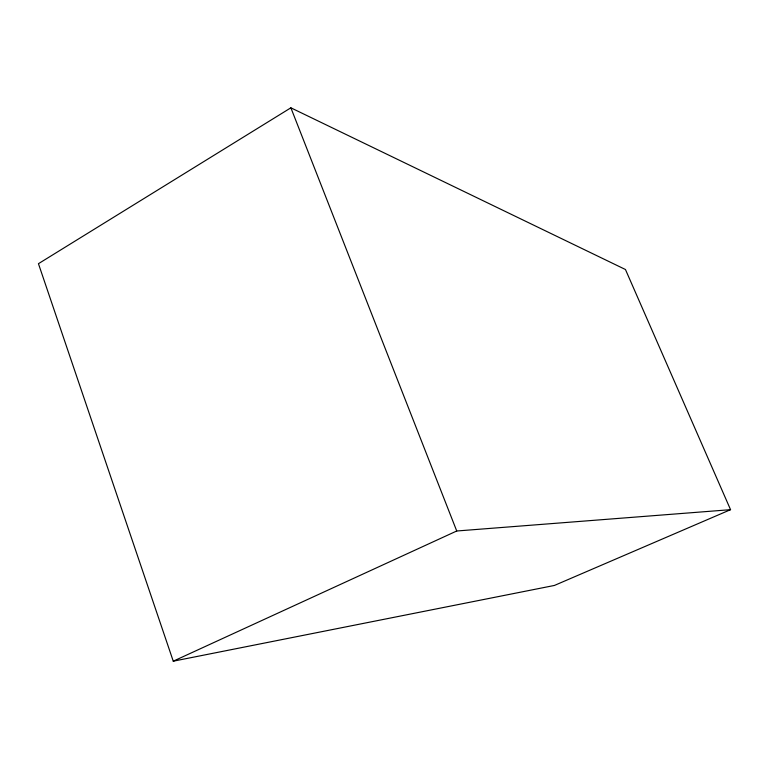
<?xml version="1.0" encoding="UTF-8"?>
<svg xmlns="http://www.w3.org/2000/svg" width="769" height="769" viewBox="0 0 769 769"><rect width="100%" height="100%" fill="white"/><g stroke="black" fill="none" stroke-linecap="round" stroke-linejoin="round"><path stroke-width="1.15" d="M290.874 107.814L38.45 263.69L173.256 661.186L554.411 585.449L730.55 509.674L625.457 269.515L290.874 107.814L456.738 530.995L730.55 509.674M173.256 661.186L456.738 530.995"/></g></svg>
